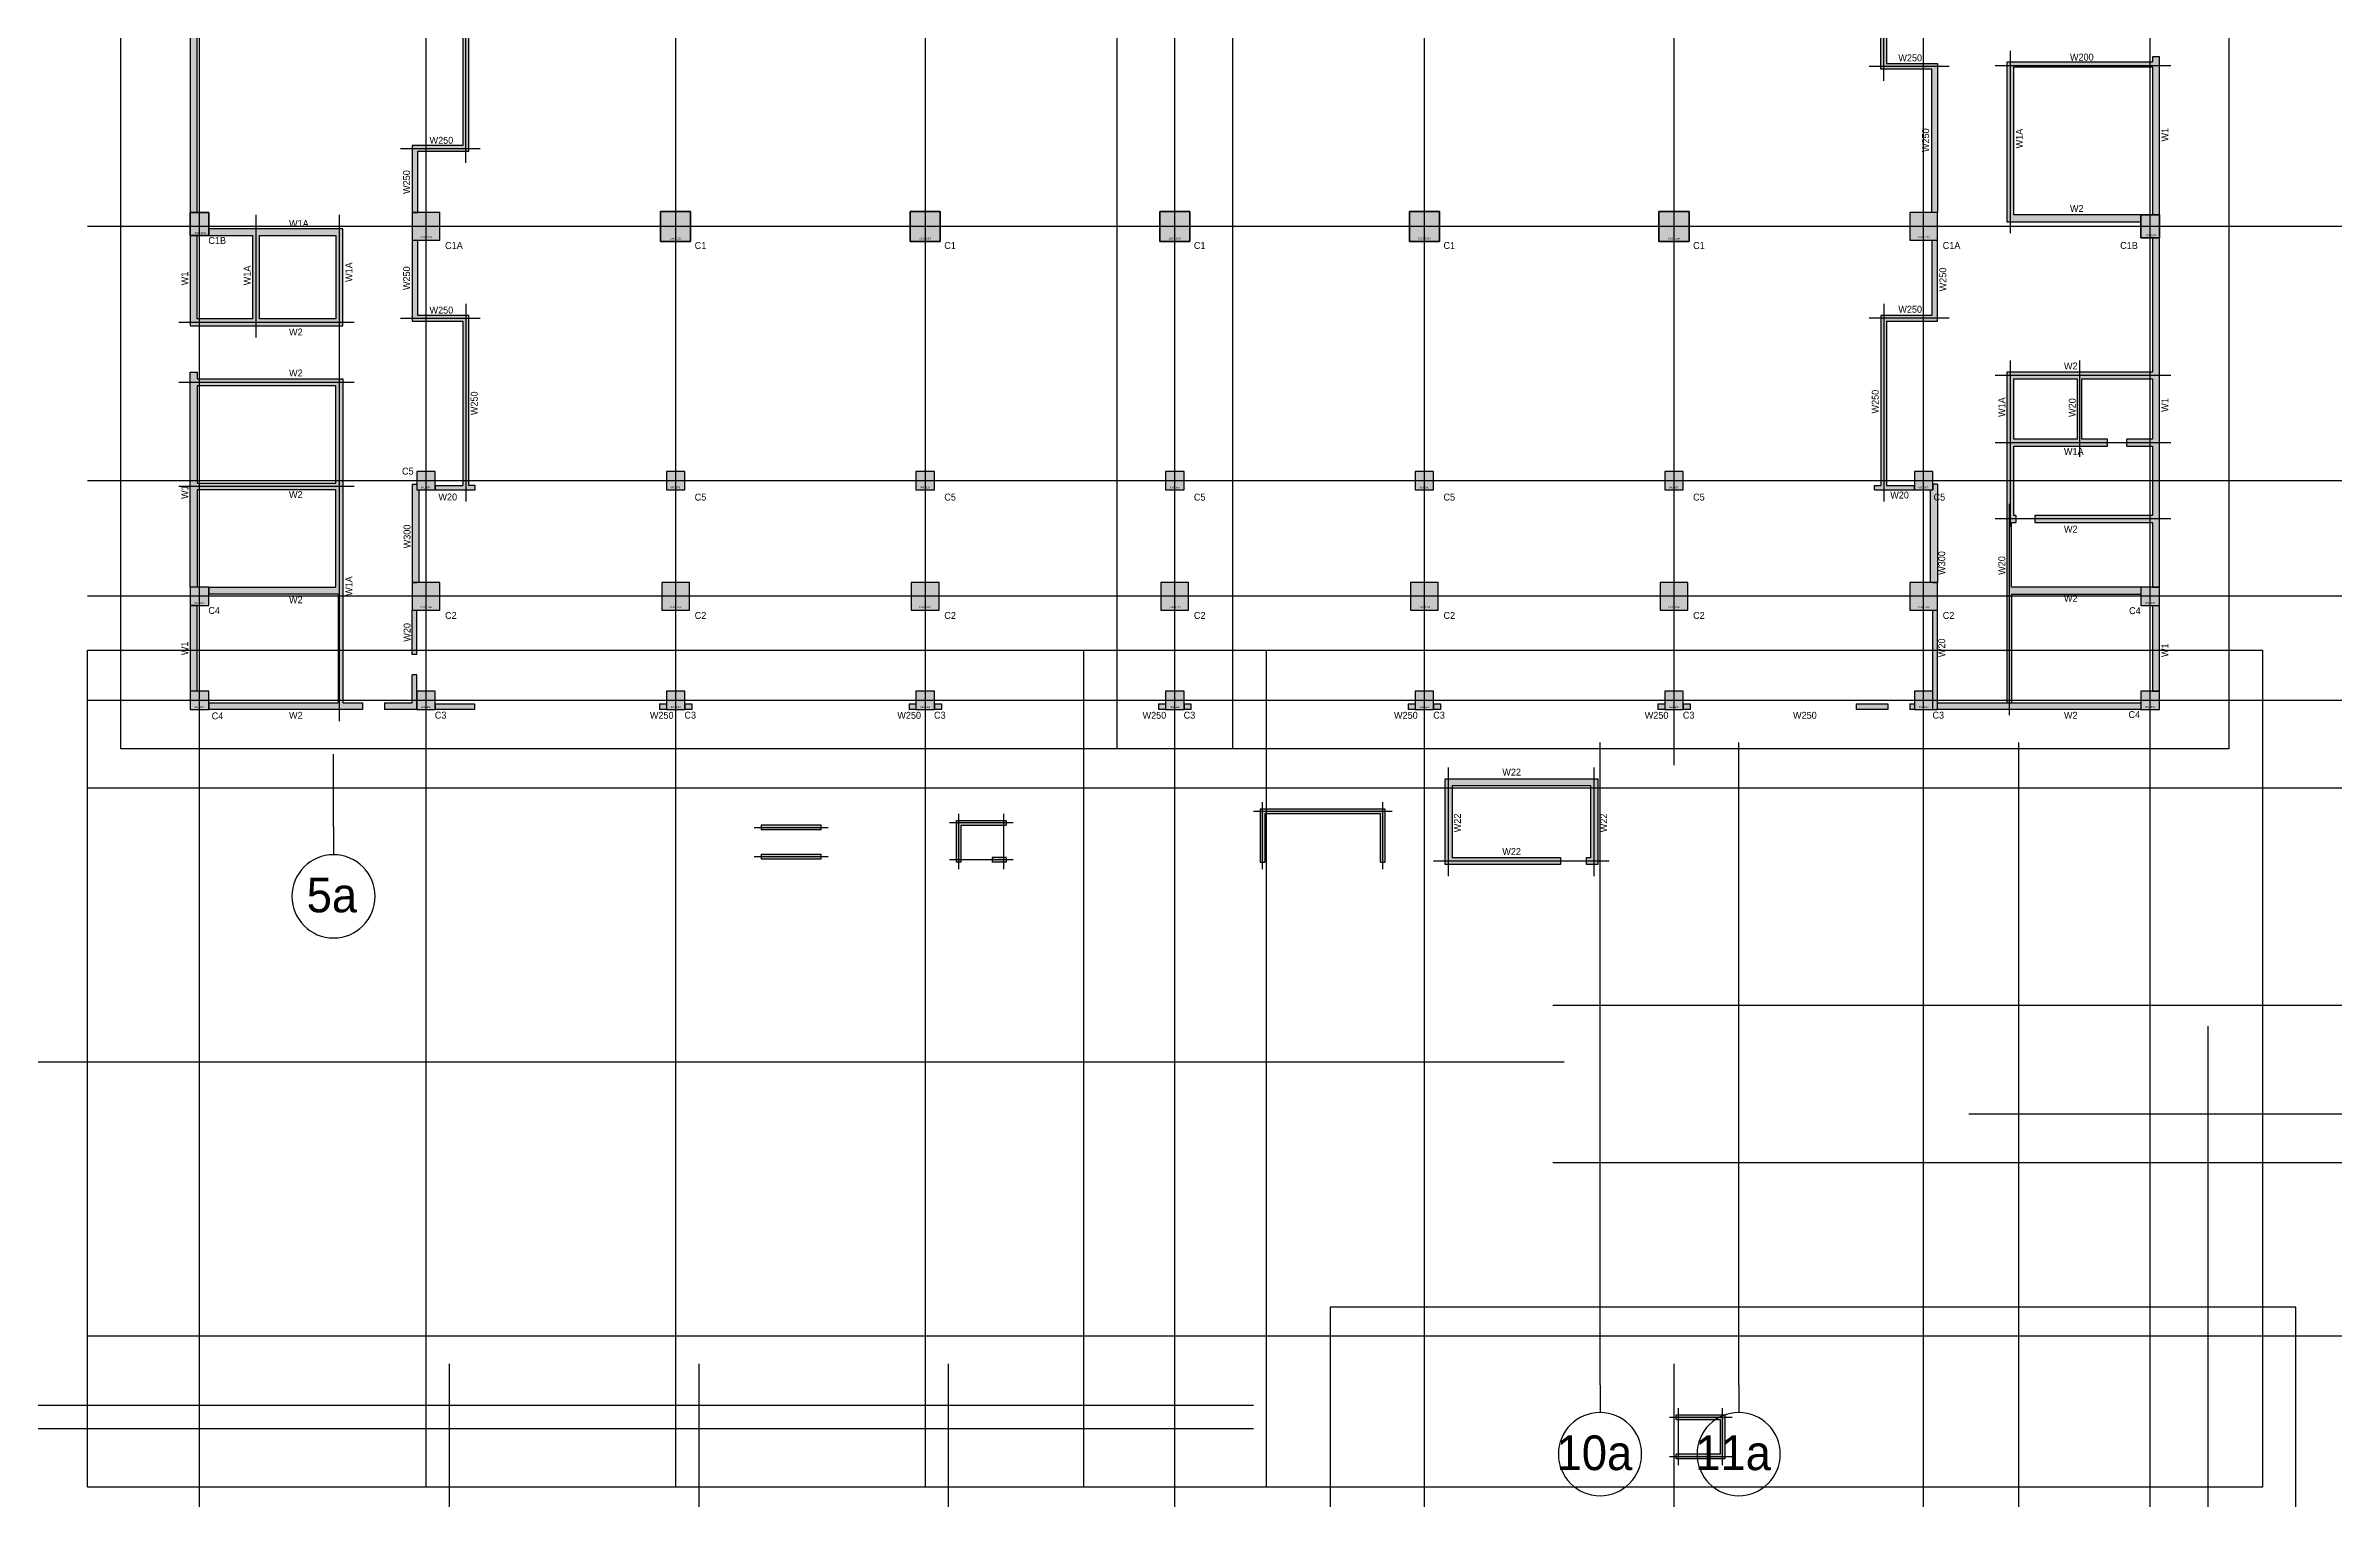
# Model space of a CAD drawing. Header units: millimetres. Extents: x 0 to 252300, y 0 to 178200.
# Drawn here: x 85903 to 184921, y 73055 to 135916 of the extents above; entities that cross this region are included whole.
import ezdxf

# ---------------------------------------------------------------- set-up
doc = ezdxf.new("R2010")
doc.units = ezdxf.units.MM
doc.header["$LTSCALE"] = 300
doc.linetypes.add('DOT', pattern=[1, 0, -1])
for name, color, linetype, plot in [('A-BMXK-SIZE', 155, 'Continuous', False), ('NOPLOT', 191, 'Continuous', False), ('기둥부호', 171, 'Continuous', False)]:
    doc.layers.add(name, color=color, linetype=linetype, plot=plot)
for name, color, linetype in [('A-CEN', 1, 'Continuous'), ('A-CEN_axis', 12, 'Continuous'), ('A-COLUMN', 2, 'Continuous'), ('A-CON', 2, 'Continuous'), ('A-DIM', 7, 'Continuous'), ('구조SOLID', 253, 'Continuous')]:
    doc.layers.add(name, color=color, linetype=linetype)
doc.styles.add('Gdim', font='')
doc.styles.get('Gdim').set_extended_font_data('Dotum')

# ---------------------------------------------------------------- blocks, each defined once
blk = doc.blocks.new('grid-noplot-update')
at = {"layer": 'A-CEN_axis'}
for p, q in [((42200, -123905), (42200, 4895)), ((52000, 4895), (52000, -75026.5)), ((62800, 4895), (62800, -75026.5)), ((73600, 4895), (73600, -75026.5)), ((84400, -123905), (84400, 4895)), ((95200, -123905), (95200, 4895)), ((106000, -43800), (106000, 4895)), ((116800, -123905), (116800, 4895)), ((126600, -123905), (126600, 4895)), ((149346.4, -20500), (37353.2, -20500)), ((149346.4, -31500), (37353.2, -31500)), ((149346.4, -36500), (37353.2, -36500)), ((149346.4, -41000), (37353.2, -41000)), ((48000, -46476.2), (48000, -43330)), ((102800, -70600), (102800, -42815.4)), ((108800, -70600), (108800, -42815.4)), ((120900, -42815.4), (120900, -123905)), ((149346.4, -44800), (37353.2, -44800)), ((149346.4, -54200), (100755.1, -54200)), ((129100, -55095.9), (129100, -123905)), ((101253.8, -56650), (-21453.6, -56650)), ((149346.4, -58900), (118755.1, -58900)), ((149346.4, -61000), (100755.1, -61000)), ((149346.4, -68500), (37353.2, -68500)), ((53000, -69700), (53000, -123905)), ((63800, -69700), (63800, -123905)), ((74600, -69700), (74600, -123905)), ((106000, -123905), (106000, -69700)), ((87800, -71500), (-21453.6, -71500)), ((87800, -72500), (-21453.6, -72500))]:
    blk.add_line(p, q, dxfattribs=at)
at = {"layer": 'NOPLOT', "elevation": 0}
for points in [[(48000, -46476.2), (48000, -47676.2, 1), (48000, -51276.2, 1), (48000, -47676.2, 0)], [(102800, -70600), (102800, -71800, 1), (102800, -75400, 1), (102800, -71800, 0)], [(108800, -70600), (108800, -71800, 1), (108800, -75400, 1), (108800, -71800, 0)]]:
    blk.add_lwpolyline(points, format="xyb", dxfattribs=at)
at = {"layer": 'NOPLOT', "style": 'Gdim'}
for s, p in [('5a', (46838.6, -50167.5)), ('10a', (100919.4, -74291.3)), ('11a', (106919.4, -74291.3))]:
    blk.add_text(s, height=1500, dxfattribs=at).set_placement(p)
blk = doc.blocks.new('C1')
at = {"layer": 'A-BMXK-SIZE'}
blk.add_lwpolyline([(650, -650), (-650, -650), (-650, 650), (650, 650)], close=True, dxfattribs=at)
at = {"layer": 'A-COLUMN'}
blk.add_lwpolyline([(-650, -650), (650, -650), (650, 650), (-650, 650)], close=True, dxfattribs=at)
at = {"layer": 'Defpoints', "linetype": 'DOT', "ltscale": 500}
for p, q in [((-650, 0), (650, 0)), ((0, 650), (0, -650))]:
    blk.add_line(p, q, dxfattribs=at)
at = {"layer": 'NOPLOT', "style": 'Gdim'}
blk.add_text('1300X1300', height=75, dxfattribs=at).set_placement((-270, -560))
blk = doc.blocks.new('C1A')
at = {"layer": 'A-COLUMN'}
blk.add_lwpolyline([(-600, -600), (600, -600), (600, 600), (-600, 600)], close=True, dxfattribs=at)
at = {"layer": 'NOPLOT', "style": 'Gdim'}
blk.add_text('1200x1200', height=75, dxfattribs=at).set_placement((-262, -507))
blk = doc.blocks.new('C1B')
at = {"layer": 'A-BMXK-SIZE'}
blk.add_lwpolyline([(400, -500), (-400, -500), (-400, 500), (400, 500)], close=True, dxfattribs=at)
at = {"layer": 'A-COLUMN'}
blk.add_lwpolyline([(-400, -500), (400, -500), (400, 500), (-400, 500)], close=True, dxfattribs=at)
at = {"layer": 'Defpoints', "linetype": 'DOT', "ltscale": 500}
for p, q in [((-400, 0), (400, 0)), ((0, 500), (0, -500))]:
    blk.add_line(p, q, dxfattribs=at)
at = {"layer": 'NOPLOT', "style": 'Gdim'}
blk.add_text('800X1000', height=75, dxfattribs=at).set_placement((-202, -423))
blk = doc.blocks.new('C2')
at = {"layer": 'A-COLUMN'}
blk.add_lwpolyline([(-600, -600), (600, -600), (600, 600), (-600, 600)], close=True, dxfattribs=at)
at = {"layer": 'NOPLOT', "style": 'Gdim'}
blk.add_text('1200x1200', height=75, dxfattribs=at).set_placement((-266, -506))
blk = doc.blocks.new('C3')
at = {"layer": 'A-COLUMN'}
blk.add_lwpolyline([(-400, -400), (400, -400), (400, 400), (-400, 400)], close=True, dxfattribs=at)
at = {"layer": 'NOPLOT', "style": 'Gdim'}
blk.add_text('800X800', height=75, dxfattribs=at).set_placement((-203, -329))
blk = doc.blocks.new('C4')
at = {"layer": 'A-COLUMN'}
blk.add_lwpolyline([(-400, -400), (400, -400), (400, 400), (-400, 400)], close=True, dxfattribs=at)
at = {"layer": 'NOPLOT', "style": 'Gdim'}
blk.add_text('800X800', height=75, dxfattribs=at).set_placement((-212, -326))
blk = doc.blocks.new('C5')
at = {"layer": 'A-COLUMN'}
blk.add_lwpolyline([(-400, -400), (400, -400), (400, 400), (-400, 400)], close=True, dxfattribs=at)
at = {"layer": 'NOPLOT', "style": 'Gdim'}
blk.add_text('800X800', height=75, dxfattribs=at).set_placement((-218, -325))

msp = doc.modelspace()

# ---------------------------------------------------------------- hatches: boundary and pattern name
at = {"layer": '구조SOLID', "transparency": 33554687}
h = msp.add_hatch(color=256, dxfattribs=at)
h.dxf.hatch_style = 1
h.paths.add_polyline_path([(92954, 149005), (92154, 149005), (92154, 148205), (92954, 148205)])
h.paths.add_polyline_path([(101954, 149005), (92954, 149005), (92954, 148705), (101754, 148705), (101754, 144705), (102004, 144705), (102004, 148205), (101954, 148205), (101954, 148205)])
h.paths.add_polyline_path([(102754, 149005), (101954, 149005), (101954, 148205), (102754, 148205)])
h.paths.add_polyline_path([(108539, 149005), (102754, 149005), (102754, 148755), (106204, 148755), (106204, 144355), (102954, 144355), (102954, 144105), (106404, 144105), (106404, 148755), (108539, 148755)])
h.paths.add_polyline_path([(102954, 144705), (102004, 144705), (102004, 144705), (101754, 144705), (101754, 143505), (102954, 143505)])
h.paths.add_polyline_path([(92954, 144505), (92154, 144505), (92154, 143705), (92954, 143705)])
h.paths.add_polyline_path([(92454, 148205), (92154, 148205), (92154, 144505), (92454, 144505)])
h.paths.add_polyline_path([(98754, 144005), (92954, 144005), (92954, 143705), (95054, 143705), (95054, 142615), (95354, 142615), (95354, 143705), (98454, 143705), (98454, 140905), (98319, 140905), (98319, 140605), (98554, 140605), (98554, 137805), (92454, 137805), (92454, 140605), (97489, 140605), (97489, 140905), (95354, 140905), (95354, 141785), (95054, 141785), (95054, 140905), (92454, 140905), (92454, 143705), (92154, 143705), (92154, 128705), (92454, 128705), (92454, 137505), (98754, 137505)])
h.paths.add_polyline_path([(92954, 128705), (92154, 128705), (92154, 127705), (92954, 127705)])
h.paths.add_polyline_path([(98754, 128005), (92954, 128005), (92954, 127705), (94854, 127705), (94854, 124105), (92454, 124105), (92454, 127705), (92154, 127705), (92154, 123805), (98754, 123805)])
h.paths.add_polyline_path([(95154, 127705), (98454, 127705), (98454, 124105), (95154, 124105)], flags=16)
h.paths.add_polyline_path([(92454, 116705), (98454, 116705), (98454, 112505), (92954, 112505), (92954, 112205), (98754, 112205), (98754, 121505), (92454, 121505), (92454, 121795), (92154, 121795), (92154, 112505), (92454, 112505)])
h.paths.add_polyline_path([(92454, 117005), (92454, 121205), (98454, 121205), (98454, 117005)], flags=16)
h.paths.add_polyline_path([(92954, 112505), (92154, 112505), (92154, 111705), (92954, 111705)])
h.paths.add_polyline_path([(92454, 111705), (92154, 111705), (92154, 108005), (92454, 108005)])
h.paths.add_polyline_path([(92954, 108005), (92154, 108005), (92154, 107205), (92954, 107205)])
h.paths.add_polyline_path([(102754, 108005), (101954, 108005), (101954, 107205), (102754, 107205)])
h.paths.add_polyline_path([(104454, 107455), (102754, 107455), (102754, 107205), (104454, 107205)])
h.paths.add_polyline_path([(102954, 112705), (101754, 112705), (101754, 111505), (102954, 111505)])
h.paths.add_polyline_path([(102054, 116705), (101954, 116705), (101954, 116955), (101754, 116955), (101754, 112705), (102054, 112705)])
h.paths.add_polyline_path([(102754, 117505), (101954, 117505), (101954, 116705), (102754, 116705)], flags=17)
h.paths.add_polyline_path([(104204, 124255), (102004, 124255), (102004, 127505), (101754, 127505), (101754, 124005), (103954, 124005), (103954, 116905), (102754, 116905), (102754, 116705), (104479, 116705), (104479, 116905), (104204, 116905)])
h.paths.add_polyline_path([(102954, 128705), (101754, 128705), (101754, 127505), (102954, 127505)])
h.paths.add_polyline_path([(104204, 142055), (102054, 142055), (102054, 143505), (101754, 143505), (101754, 141805), (103954, 141805), (103954, 131605), (101754, 131605), (101754, 128705), (102004, 128705), (102004, 131355), (104204, 131355)])
h.paths.add_polyline_path([(102754, 139505), (101954, 139505), (101954, 138705), (102754, 138705)], flags=17)
h.paths.add_polyline_path([(112754, 149005), (112369, 149005), (112369, 148755), (112754, 148755)])
h.paths.add_polyline_path([(113554, 149005), (112754, 149005), (112754, 148205), (113554, 148205)])
h.paths.add_polyline_path([(119339, 149005), (113554, 149005), (113554, 148755), (119339, 148755)])
h.paths.add_polyline_path([(123554, 149005), (123169, 149005), (123169, 148755), (123554, 148755)])
h.paths.add_polyline_path([(124354, 149005), (123554, 149005), (123554, 148205), (124354, 148205)])
h.paths.add_polyline_path([(124739, 149005), (124354, 149005), (124354, 148755), (124739, 148755)])
h.paths.add_polyline_path([(134354, 149005), (128569, 149005), (128569, 148755), (134354, 148755)])
h.paths.add_polyline_path([(135154, 149005), (134354, 149005), (134354, 148205), (135154, 148205)])
h.paths.add_polyline_path([(135539, 149005), (135154, 149005), (135154, 148755), (135539, 148755)])
h.paths.add_polyline_path([(140939, 149005), (139369, 149005), (139369, 148755), (140939, 148755)])
h.paths.add_polyline_path([(145154, 149005), (144769, 149005), (144769, 148755), (145154, 148755)])
h.paths.add_polyline_path([(145954, 149005), (145154, 149005), (145154, 148205), (145954, 148205)])
h.paths.add_polyline_path([(151739, 149005), (145954, 149005), (145954, 148755), (151739, 148755)])
h.paths.add_polyline_path([(155954, 149005), (155569, 149005), (155569, 148755), (155754, 148755), (155754, 144705), (155954, 144705), (155954, 148205)])
h.paths.add_polyline_path([(156954, 144705), (155754, 144705), (155754, 143505), (156954, 143505)])
h.paths.add_polyline_path([(156754, 149005), (155954, 149005), (155954, 148205), (156754, 148205)])
h.paths.add_polyline_path([(166754, 149005), (156754, 149005), (156754, 148755), (160254, 148755), (160254, 144355), (156954, 144355), (156954, 144105), (166554, 144105), (166554, 144355), (160454, 144355), (160454, 148755), (166754, 148755)])
h.paths.add_polyline_path([(167554, 149005), (166754, 149005), (166754, 148205), (167554, 148205)])
h.paths.add_polyline_path([(167754, 148705), (168594, 148705), (168594, 149005), (167554, 149005), (167554, 148205), (167504, 148205), (167504, 144705), (167754, 144705)])
h.paths.add_polyline_path([(167754, 144705), (166554, 144705), (166554, 143505), (167754, 143505)])
h.paths.add_polyline_path([(176554, 149005), (169914, 149005), (169914, 148705), (176554, 148705)])
h.paths.add_polyline_path([(177354, 149005), (176554, 149005), (176554, 148205), (177354, 148205)])
h.paths.add_polyline_path([(177354, 148205), (177054, 148205), (177054, 144505), (177354, 144505)])
h.paths.add_polyline_path([(176554, 144005), (170754, 144005), (170754, 143705), (176554, 143705)])
h.paths.add_polyline_path([(177354, 144505), (176554, 144505), (176554, 143705), (177354, 143705)])
h.paths.add_polyline_path([(165554, 141805), (167754, 141805), (167754, 143505), (167454, 143505), (167454, 142055), (165304, 142055), (165304, 134905), (167504, 134905), (167504, 128705), (167754, 128705), (167754, 135155), (165554, 135155)])
h.paths.add_polyline_path([(167554, 139505), (166754, 139505), (166754, 138705), (167554, 138705)], flags=17)
h.paths.add_polyline_path([(177354, 143705), (177054, 143705), (177054, 136765), (177354, 136765)])
h.paths.add_polyline_path([(177354, 135445), (177054, 135445), (177054, 135205), (170754, 135205), (170754, 128305), (176554, 128305), (176554, 128605), (171054, 128605), (171054, 135005), (177054, 135005), (177054, 128605), (177354, 128605)])
h.paths.add_polyline_path([(177354, 128605), (176554, 128605), (176554, 127605), (177354, 127605)])
h.paths.add_polyline_path([(167754, 128705), (166554, 128705), (166554, 127505), (167754, 127505)])
h.paths.add_polyline_path([(167554, 117505), (166754, 117505), (166754, 116705), (167554, 116705)], flags=17)
h.paths.add_polyline_path([(167754, 116955), (167554, 116955), (167554, 116705), (167454, 116705), (167454, 112705), (167754, 112705)])
h.paths.add_polyline_path([(167754, 112705), (166554, 112705), (166554, 111505), (167754, 111505)])
h.paths.add_polyline_path([(167754, 111505), (167554, 111505), (167554, 108005), (167554, 107205), (167754, 107205)])
h.paths.add_polyline_path([(166754, 107455), (166554, 107455), (166554, 107205), (166754, 107205)])
h.paths.add_polyline_path([(167554, 108005), (166754, 108005), (166754, 107205), (167554, 107205)])
h.paths.add_polyline_path([(176554, 107505), (167754, 107505), (167754, 107205), (176554, 107205)])
h.paths.add_polyline_path([(177354, 108005), (177054, 108005), (176554, 108005), (176554, 107205), (177354, 107205)])
h.paths.add_polyline_path([(177354, 111705), (177054, 111705), (177054, 108005), (177354, 108005)])
h.paths.add_polyline_path([(177354, 112505), (176554, 112505), (176554, 111705), (177354, 111705)])
h.paths.add_polyline_path([(171054, 118605), (175114, 118605), (175114, 118905), (174004, 118905), (174004, 121505), (177054, 121505), (177054, 118905), (175944, 118905), (175944, 118605), (177054, 118605), (177054, 115605), (171969, 115605), (171969, 115305), (177054, 115305), (177054, 112505), (177354, 112505), (177354, 127605), (177054, 127605), (177054, 121805), (170754, 121805), (170754, 112205), (176554, 112205), (176554, 112505), (170954, 112505), (170954, 115305), (171139, 115305), (171139, 115605), (171054, 115605)])
h.paths.add_polyline_path([(171054, 118905), (171054, 121505), (173804, 121505), (173804, 118905)], flags=16)
h.paths.add_polyline_path([(153054, 104205), (146454, 104205), (146454, 100505), (151439, 100505), (151439, 100805), (146754, 100805), (146754, 103905), (152754, 103905), (152754, 100805), (152569, 100805), (152569, 100505), (153054, 100505)])
h.paths.add_polyline_path([(113754, 144705), (112554, 144705), (112554, 143505), (113754, 143505)])
h.paths.add_polyline_path([(124554, 144705), (123354, 144705), (123354, 143505), (124554, 143505)])
h.paths.add_polyline_path([(135354, 144705), (134154, 144705), (134154, 143505), (135354, 143505)])
h.paths.add_polyline_path([(146154, 144705), (144954, 144705), (144954, 143505), (146154, 143505)])
h.paths.add_polyline_path([(113554, 139505), (112754, 139505), (112754, 138705), (113554, 138705)])
h.paths.add_polyline_path([(124354, 139505), (123554, 139505), (123554, 138705), (124354, 138705)])
h.paths.add_polyline_path([(135154, 139505), (134354, 139505), (134354, 138705), (135154, 138705)])
h.paths.add_polyline_path([(145954, 139505), (145154, 139505), (145154, 138705), (145954, 138705)])
h.paths.add_polyline_path([(156754, 139505), (155954, 139505), (155954, 138705), (156754, 138705)])
h.paths.add_polyline_path([(113804, 128755), (112504, 128755), (112504, 127455), (113804, 127455)])
h.paths.add_polyline_path([(124604, 128755), (123304, 128755), (123304, 127455), (124604, 127455)])
h.paths.add_polyline_path([(135404, 128755), (134104, 128755), (134104, 127455), (135404, 127455)])
h.paths.add_polyline_path([(146204, 128755), (144904, 128755), (144904, 127455), (146204, 127455)])
h.paths.add_polyline_path([(157004, 128755), (155704, 128755), (155704, 127455), (157004, 127455)])
h.paths.add_polyline_path([(112754, 116905), (112754, 116705)], flags=17)
h.paths.add_polyline_path([(113554, 117505), (112754, 117505), (112754, 116705), (113554, 116705)])
h.paths.add_polyline_path([(113554, 116905), (113554, 116705)], flags=17)
h.paths.add_polyline_path([(123554, 116905), (123554, 116705)], flags=17)
h.paths.add_polyline_path([(124354, 117505), (123554, 117505), (123554, 116705), (124354, 116705)])
h.paths.add_polyline_path([(124354, 116905), (124354, 116705)], flags=17)
h.paths.add_polyline_path([(134354, 116905), (134354, 116705)], flags=17)
h.paths.add_polyline_path([(135154, 117505), (134354, 117505), (134354, 116705), (135154, 116705)])
h.paths.add_polyline_path([(135154, 116905), (135154, 116705)], flags=17)
h.paths.add_polyline_path([(145154, 116905), (145154, 116705)], flags=17)
h.paths.add_polyline_path([(145954, 117505), (145154, 117505), (145154, 116705), (145954, 116705)])
h.paths.add_polyline_path([(145954, 116905), (145954, 116705)], flags=17)
h.paths.add_polyline_path([(155954, 116905), (155954, 116705)], flags=17)
h.paths.add_polyline_path([(156754, 117505), (155954, 117505), (155954, 116705), (156754, 116705)])
h.paths.add_polyline_path([(156754, 116905), (156754, 116705)], flags=17)
h.paths.add_polyline_path([(113754, 112705), (112554, 112705), (112554, 111505), (113754, 111505)])
h.paths.add_polyline_path([(124554, 112705), (123354, 112705), (123354, 111505), (124554, 111505)])
h.paths.add_polyline_path([(135354, 112705), (134154, 112705), (134154, 111505), (135354, 111505)])
h.paths.add_polyline_path([(146154, 112705), (144954, 112705), (144954, 111505), (146154, 111505)])
h.paths.add_polyline_path([(156954, 112705), (155754, 112705), (155754, 111505), (156954, 111505)])
h.paths.add_polyline_path([(112754, 107455), (112454, 107455), (112454, 107205), (112754, 107205)])
h.paths.add_polyline_path([(113554, 108005), (112754, 108005), (112754, 107205), (113554, 107205)])
h.paths.add_polyline_path([(113854, 107455), (113554, 107455), (113554, 107205), (113854, 107205)])
h.paths.add_polyline_path([(123554, 107455), (123254, 107455), (123254, 107205), (123554, 107205)])
h.paths.add_polyline_path([(124354, 108005), (123554, 108005), (123554, 107205), (124354, 107205)])
h.paths.add_polyline_path([(124654, 107455), (124354, 107455), (124354, 107205), (124654, 107205)])
h.paths.add_polyline_path([(134354, 107455), (134054, 107455), (134054, 107205), (134354, 107205)])
h.paths.add_polyline_path([(135154, 108005), (134354, 108005), (134354, 107205), (135154, 107205)])
h.paths.add_polyline_path([(135454, 107455), (135154, 107455), (135154, 107205), (135454, 107205)])
h.paths.add_polyline_path([(145154, 107455), (144854, 107455), (144854, 107205), (145154, 107205)])
h.paths.add_polyline_path([(145954, 108005), (145154, 108005), (145154, 107205), (145954, 107205)])
h.paths.add_polyline_path([(146254, 107455), (145954, 107455), (145954, 107205), (146254, 107205)])
h.paths.add_polyline_path([(155954, 107455), (155654, 107455), (155654, 107205), (155954, 107205)])
h.paths.add_polyline_path([(156754, 108005), (155954, 108005), (155954, 107205), (156754, 107205)])
h.paths.add_polyline_path([(157054, 107455), (156754, 107455), (156754, 107205), (157054, 107205)])
h.paths.add_polyline_path([(99604, 107205), (99604, 107505), (92954, 107505), (92954, 107205)])
h.paths.add_polyline_path([(101754, 109585), (101954, 109585), (101954, 111505), (101754, 111505)])
h.paths.add_polyline_path([(101954, 108705), (101754, 108705), (101754, 107505), (100554, 107505), (100554, 107205), (101954, 107205), (101954, 108005)])
h.paths.add_polyline_path([(165029, 116905), (165029, 116705), (166754, 116705), (166754, 116905), (165554, 116905), (165554, 124005), (167754, 124005), (167754, 127505), (167504, 127505), (167504, 124255), (165304, 124255), (165304, 116905)])
h.paths.add_polyline_path([(164254, 107455), (164254, 107205), (165604, 107205), (165604, 107455)])
h = msp.add_hatch(color=256, dxfattribs=at)
h.dxf.hatch_style = 1
h.paths.add_polyline_path([(98554, 112205), (98754, 112205), (98754, 107505), (98554, 107505)])
h = msp.add_hatch(color=256, dxfattribs=at)
h.dxf.hatch_style = 1
h.paths.add_polyline_path([(170954, 112205), (170754, 112205), (170754, 107505), (170954, 107505)])
h = msp.add_hatch(color=256, dxfattribs=at)
h.dxf.hatch_style = 1
h.paths.add_polyline_path([(116854, 100955), (116854, 100755), (119454, 100755), (119454, 100955)])
h.paths.add_polyline_path([(119454, 102005), (119454, 102205), (116854, 102205), (116854, 102005)])
h = msp.add_hatch(color=256, dxfattribs=at)
h.dxf.hatch_style = 1
h.paths.add_polyline_path([(127454, 100805), (127454, 100605), (126854, 100605), (126854, 100805)], flags=17)
h.paths.add_polyline_path([(125504, 100605), (125304, 100605), (125304, 102405), (127454, 102405), (127454, 102205), (125504, 102205)])
h = msp.add_hatch(color=256, dxfattribs=at)
h.dxf.hatch_style = 1
h.paths.add_polyline_path([(138454, 102905), (138454, 100605), (138654, 100605), (138654, 102705), (143654, 102705), (143654, 100605), (143854, 100605), (143854, 102905)])
at = {"layer": '구조SOLID'}
h = msp.add_hatch(color=256, dxfattribs=at)
h.dxf.hatch_style = 1
h.paths.add_polyline_path([(156454, 76505), (158354, 76505), (158354, 75005), (156454, 75005), (156454, 74805), (158554, 74805), (158554, 76705), (156454, 76705)])

# ---------------------------------------------------------------- linework, layer by layer
at = {"layer": 'A-CEN'}
for p, q in [((104079, 130855), (104079, 142555)), ((165429, 134405), (165429, 142555)), ((170904, 135705), (170904, 127805)), ((164804, 135030), (168254, 135030)), ((177854, 135055), (170254, 135055)), ((101254, 131480), (104704, 131480)), ((95004, 123305), (95004, 128605)), ((98604, 128605), (98604, 106705)), ((99254, 123955), (91654, 123955)), ((101254, 124130), (104704, 124130)), ((104079, 124755), (104079, 116205)), ((168254, 124130), (164804, 124130)), ((165429, 124755), (165429, 116205)), ((170904, 122305), (170904, 115110)), ((173904, 122305), (173904, 118140)), ((99254, 121355), (91654, 121355)), ((177854, 121655), (170254, 121655)), ((170254, 118755), (177854, 118755)), ((99254, 116855), (91654, 116855)), ((170854, 116105), (170854, 106961)), ((177854, 115455), (170254, 115455)), ((146604, 100005), (146604, 104705)), ((152904, 100005), (152904, 104705)), ((138554, 100305), (138554, 103205)), ((143754, 100305), (143754, 103205)), ((116554, 102105), (119754, 102105)), ((127754, 102305), (125004, 102305)), ((125404, 100305), (125404, 102705)), ((127354, 100305), (127354, 102705)), ((144154, 102805), (138154, 102805)), ((116554, 100855), (119754, 100855)), ((127754, 100705), (125004, 100705)), ((153554, 100655), (145954, 100655)), ((156154, 76605), (158871, 76605)), ((156554, 74527), (156554, 76999)), ((158454, 74527), (158454, 76999)), ((156154, 74905), (158871, 74905))]:
    msp.add_line(p, q, dxfattribs=at)
at = {"layer": 'A-CON'}
for p, q in [((104204, 131355), (104204, 142055)), ((165304, 134905), (165304, 142055)), ((165554, 141805), (165554, 135155)), ((103954, 138855), (103954, 131605)), ((92454, 128705), (92454, 137505)), ((167504, 134905), (165304, 134905)), ((165554, 135155), (167754, 135155)), ((167504, 128705), (167504, 134905)), ((167754, 135155), (167754, 128705)), ((177054, 135205), (170754, 135205)), ((170754, 135205), (170754, 128305)), ((171054, 135005), (177054, 135005)), ((171054, 128605), (171054, 135005)), ((177354, 135445), (177054, 135445)), ((177054, 135445), (177054, 135205)), ((177054, 135005), (177054, 128605)), ((177354, 128605), (177354, 135445)), ((103954, 131605), (101754, 131605)), ((101754, 131605), (101754, 128705)), ((102004, 128705), (102004, 131355)), ((102004, 131355), (104204, 131355)), ((92454, 128705), (92154, 128705)), ((92954, 128005), (92954, 127705)), ((98754, 128005), (92954, 128005)), ((98754, 123805), (98754, 128005)), ((101754, 128705), (102004, 128705)), ((167754, 128705), (167504, 128705)), ((170754, 128305), (176554, 128305)), ((176554, 128605), (171054, 128605)), ((176554, 128605), (176554, 128305)), ((177054, 128605), (177354, 128605)), ((92454, 127705), (92154, 127705)), ((92154, 127705), (92154, 123805)), ((92454, 124105), (92454, 127705)), ((92954, 127705), (94854, 127705)), ((94854, 127705), (94854, 124105)), ((95154, 124105), (95154, 127705)), ((95154, 127705), (98454, 127705)), ((98454, 127705), (98454, 124105)), ((101754, 127505), (101754, 124005)), ((101754, 127505), (102004, 127505)), ((102004, 124255), (102004, 127505)), ((167504, 127505), (167504, 124255)), ((167504, 127505), (167754, 127505)), ((167754, 124005), (167754, 127505)), ((177054, 127605), (177054, 121805)), ((177354, 127605), (177054, 127605)), ((92154, 123805), (98754, 123805)), ((94854, 124105), (92454, 124105)), ((98454, 124105), (95154, 124105)), ((101754, 124005), (103954, 124005)), ((104204, 124255), (102004, 124255)), ((103954, 124005), (103954, 116905)), ((104204, 116905), (104204, 124255)), ((167504, 124255), (165304, 124255)), ((165304, 124255), (165304, 116905)), ((165554, 124005), (165554, 116905)), ((165554, 124005), (167754, 124005)), ((92154, 112505), (92154, 121795)), ((92154, 121795), (92454, 121795)), ((92454, 121795), (92454, 121505)), ((177054, 121805), (170754, 121805)), ((170754, 121805), (170754, 107505)), ((92454, 121505), (98754, 121505)), ((98454, 121205), (92454, 121205)), ((92454, 121205), (92454, 117005)), ((98454, 117005), (98454, 121205)), ((98754, 121505), (98754, 107505)), ((171054, 121505), (173804, 121505)), ((171054, 118905), (171054, 121505)), ((173804, 121505), (173804, 118905)), ((174004, 121505), (177054, 121505)), ((174004, 118905), (174004, 121505)), ((177054, 121505), (177054, 118905)), ((173804, 118905), (171054, 118905)), ((175114, 118905), (174004, 118905)), ((175114, 118605), (175114, 118905)), ((177054, 118905), (175944, 118905)), ((175944, 118605), (175944, 118905)), ((171054, 115605), (171054, 118605)), ((171054, 118605), (175114, 118605)), ((175944, 118605), (177054, 118605)), ((177054, 118605), (177054, 115605)), ((92454, 117005), (98454, 117005)), ((101754, 116955), (101754, 112705)), ((101754, 116955), (101954, 116955)), ((101954, 116955), (101954, 116705)), ((102754, 116905), (102754, 116705)), ((104479, 116905), (104204, 116905)), ((104479, 116705), (104479, 116905)), ((165029, 116905), (165304, 116905)), ((165029, 116705), (165029, 116905)), ((165554, 116905), (166754, 116905)), ((166754, 116705), (166754, 116905)), ((167554, 116955), (167554, 116705)), ((167754, 116955), (167554, 116955)), ((167754, 116955), (167754, 112705)), ((98454, 116705), (92454, 116705)), ((92454, 116705), (92454, 112505)), ((98454, 112505), (98454, 116705)), ((101954, 116705), (101954, 116705)), ((102054, 112705), (102054, 116705)), ((102754, 116705), (104479, 116705)), ((165029, 116705), (166754, 116705)), ((167454, 112705), (167454, 116705)), ((167554, 116705), (167554, 116705)), ((170954, 112505), (170954, 115305)), ((170954, 115305), (171139, 115305)), ((171139, 115605), (171054, 115605)), ((171139, 115605), (171139, 115305)), ((177054, 115605), (171969, 115605)), ((171969, 115605), (171969, 115305)), ((171969, 115305), (177054, 115305)), ((177054, 115305), (177054, 112505)), ((92454, 112505), (92154, 112505)), ((92954, 112505), (92954, 112205)), ((92954, 112505), (98454, 112505)), ((98554, 112205), (92954, 112205)), ((98554, 112205), (98554, 107505)), ((101754, 112705), (101954, 112705)), ((167554, 112705), (167754, 112705)), ((176554, 112505), (170954, 112505)), ((170954, 112205), (176554, 112205)), ((170954, 112205), (170954, 107505)), ((176554, 112505), (176554, 112205)), ((177054, 112505), (177354, 112505)), ((101754, 111505), (101954, 111505)), ((101954, 109585), (101954, 111505)), ((167554, 108005), (167554, 111505)), ((167554, 111505), (167754, 111505)), ((177054, 111705), (177354, 111705)), ((101954, 109585), (101754, 109585)), ((92454, 108005), (92154, 108005)), ((101954, 108705), (101754, 108705)), ((101954, 108005), (101954, 108705)), ((101954, 108005), (101954, 108005)), ((101954, 107205), (101954, 108005)), ((167554, 108005), (167554, 108005)), ((167554, 107205), (167554, 108005)), ((177054, 108005), (177354, 108005)), ((92954, 107505), (92954, 107205)), ((92954, 107505), (98554, 107505)), ((99604, 107205), (92954, 107205)), ((98754, 107505), (99604, 107505)), ((99604, 107505, 0), (99604, 107205, 0)), ((100554, 107505, 0), (100554, 107205)), ((100554, 107505), (101754, 107505)), ((101954, 107205), (100554, 107205)), ((102754, 107455), (104454, 107455)), ((102754, 107455), (102754, 107205)), ((104454, 107205), (102754, 107205)), ((104454, 107455), (104454, 107205)), ((112454, 107455), (112454, 107205)), ((112454, 107455), (112754, 107455)), ((112754, 107205), (112454, 107205)), ((112754, 107455), (112754, 107205)), ((113554, 107455), (113854, 107455)), ((113554, 107455), (113554, 107205)), ((113854, 107205), (113554, 107205)), ((113854, 107455), (113854, 107205)), ((123254, 107455), (123254, 107205)), ((123254, 107455), (123554, 107455)), ((123554, 107205), (123254, 107205)), ((123554, 107455), (123554, 107205)), ((124354, 107455), (124654, 107455)), ((124354, 107455), (124354, 107205)), ((124654, 107205), (124354, 107205)), ((124654, 107455), (124654, 107205)), ((134054, 107455), (134054, 107205)), ((134054, 107455), (134354, 107455)), ((134354, 107205), (134054, 107205)), ((134354, 107455), (134354, 107205)), ((135154, 107455), (135454, 107455)), ((135154, 107455), (135154, 107205)), ((135454, 107205), (135154, 107205)), ((135454, 107455), (135454, 107205)), ((144854, 107455), (144854, 107205)), ((144854, 107455), (145154, 107455)), ((145154, 107205), (144854, 107205)), ((145154, 107455), (145154, 107205)), ((145954, 107455), (146254, 107455)), ((145954, 107455), (145954, 107205)), ((146254, 107205), (145954, 107205)), ((146254, 107455), (146254, 107205)), ((155654, 107455), (155654, 107205)), ((155654, 107455), (155954, 107455)), ((155954, 107205), (155654, 107205)), ((155954, 107455), (155954, 107205)), ((156754, 107455), (157054, 107455)), ((156754, 107455), (156754, 107205)), ((157054, 107205), (156754, 107205)), ((157054, 107455), (157054, 107205)), ((166554, 107455), (166554, 107205)), ((166554, 107455), (166754, 107455)), ((166754, 107205), (166554, 107205)), ((166754, 107455), (166754, 107205)), ((176554, 107505), (176554, 107205)), ((119454, 102005), (116854, 102005)), ((125504, 102205), (127454, 102205)), ((125504, 100605), (125504, 102205)), ((143854, 102905), (138454, 102905)), ((138454, 102905), (138454, 100605)), ((143654, 102705), (138654, 102705)), ((138654, 102705), (138654, 100605)), ((143654, 100605), (143654, 102705)), ((143854, 100605), (143854, 102905)), ((116854, 100955), (119454, 100955)), ((126854, 100805), (126854, 100605)), ((127454, 100805), (126854, 100805)), ((138454, 100605), (138654, 100605)), ((143654, 100605), (143854, 100605)), ((156454, 76505), (156454, 76705)), ((156454, 76705), (158554, 76705)), ((156454, 76505), (158354, 76505)), ((158354, 76505), (158354, 75005)), ((158554, 76705), (158554, 74805)), ((158354, 75005), (156454, 75005)), ((156454, 74805), (156454, 75005)), ((158554, 74805), (156454, 74805))]:
    msp.add_line(p, q, dxfattribs=at)
at = {"layer": 'A-CON', "elevation": 0}
for points in [[(92154, 143705), (92154, 128705)], [(177354, 112505), (177354, 127605)], [(102754, 116905), (103954, 116905)], [(92454, 111705), (92154, 111705), (92154, 108005)], [(92454, 108005), (92454, 111705)], [(101754, 109585), (101754, 111505)], [(167554, 107205), (167754, 107205), (167754, 111505)], [(177054, 111705), (177054, 108005)], [(177354, 108005), (177354, 111705)], [(101754, 107505), (101754, 108705)], [(176554, 107205), (167754, 107205), (167754, 107505), (176554, 107505)], [(119454, 102005), (119454, 102205), (116854, 102205), (116854, 102005)], [(125504, 100605), (125304, 100605), (125304, 102405), (127454, 102405), (127454, 102205)], [(116854, 100955), (116854, 100755), (119454, 100755), (119454, 100955)], [(127454, 100805), (127454, 100605), (126854, 100605)]]:
    msp.add_lwpolyline(points, dxfattribs=at)
for points in [[(164254, 107455), (165604, 107455), (165604, 107205), (164254, 107205)], [(153054, 100505), (152569, 100505), (152569, 100805), (152754, 100805), (152754, 103905), (146754, 103905), (146754, 100805), (151439, 100805), (151439, 100505), (146454, 100505), (146454, 104205), (153054, 104205)]]:
    msp.add_lwpolyline(points, close=True, dxfattribs=at)
at = {"layer": 'NOPLOT', "elevation": 0}
for points in [[(89154, 150915), (137257, 150915), (137257, 105515), (89154, 105515)], [(132260, 150915), (180363, 150915), (180363, 105515), (132260, 105515)], [(138704, 73578), (87707, 73578), (87707, 109772), (138704, 109772)], [(181810, 73578), (130813, 73578), (130813, 109772), (181810, 109772)], [(141478, 26770), (183257, 26770), (183257, 81360), (141478, 81360)]]:
    msp.add_lwpolyline(points, close=True, dxfattribs=at)

# ---------------------------------------------------------------- block references
at = {"layer": 'A-COLUMN'}
for name, p in [('C1', (113154, 128105)), ('C1', (123954, 128105)), ('C1', (134754, 128105)), ('C1', (145554, 128105)), ('C1', (156354, 128105)), ('C1B', (92554, 128205)), ('C1A', (102354, 128105)), ('C1A', (167154, 128105)), ('C1B', (176954, 128105)), ('C5', (102354, 117105)), ('C5', (113154, 117105)), ('C5', (123954, 117105)), ('C5', (134754, 117105)), ('C5', (145554, 117105)), ('C5', (156354, 117105)), ('C5', (167154, 117105)), ('C4', (92554, 112105)), ('C2', (102354, 112105)), ('C2', (113154, 112105)), ('C2', (123954, 112105)), ('C2', (134754, 112105)), ('C2', (145554, 112105)), ('C2', (156354, 112105)), ('C2', (167154, 112105)), ('C4', (176954, 112105)), ('C4', (92554, 107605)), ('C3', (102354, 107605)), ('C3', (113154, 107605)), ('C3', (123954, 107605)), ('C3', (134754, 107605)), ('C3', (145554, 107605)), ('C3', (156354, 107605)), ('C3', (167154, 107605)), ('C4', (176954, 107605))]:
    msp.add_blockref(name, p, dxfattribs=at)
at = {"layer": 'A-DIM'}
msp.add_blockref('grid-noplot-update', (50354, 148605), dxfattribs=at)

# ---------------------------------------------------------------- texts
at = {"layer": '기둥부호', "linetype": 'ByBlock', "style": 'Gdim'}
for s, p in [('W250', (166060, 135244, 0)), ('W250', (102508, 131678, 0)), ('W2', (173487, 128732, 0)), ('W1A', (96429, 128083, 0)), ('C1B', (92939, 127345, 0)), ('C1A', (103181, 127129, 0)), ('C1', (113981, 127129, 0)), ('C1', (124781, 127129, 0)), ('C1', (135581, 127129, 0)), ('C1', (146381, 127129, 0)), ('C1', (157181, 127129, 0)), ('C1A', (167981, 127129, 0)), ('C1B', (175659, 127129, 0)), ('W250', (102508, 124334, 0)), ('W250', (166060, 124370, 0)), ('W2', (96429, 123387, 0)), ('W2', (96429, 121615, 0)), ('W2', (173227, 121918, 0)), ('W1A', (173227, 118220, 0)), ('C5', (101317, 117369, 0)), ('W2', (96429, 116357, 0)), ('W20', (102893, 116252, 0)), ('C5', (113981, 116246, 0)), ('C5', (124781, 116246, 0)), ('C5', (135581, 116246, 0)), ('C5', (146381, 116246, 0)), ('C5', (157181, 116246, 0)), ('W20', (165710, 116336, 0)), ('C5', (167586, 116246, 0)), ('W2', (173227, 114859, 0)), ('W2', (96429, 111809, 0)), ('W2', (173227, 111868, 0)), ('C4', (92939, 111345, 0)), ('C2', (103181, 111129, 0)), ('C2', (113981, 111129, 0)), ('C2', (124781, 111129, 0)), ('C2', (135581, 111129, 0)), ('C2', (146381, 111129, 0)), ('C2', (157181, 111129, 0)), ('C2', (157181, 111129, 0)), ('C2', (167981, 111129, 0)), ('C4', (176045, 111335, 0)), ('C4', (93082, 106783, 0)), ('W2', (96429, 106809, 0)), ('C3', (102737, 106815, 0)), ('C3', (102737, 106815, 0)), ('W250', (112041, 106809, 0)), ('C3', (113537, 106815, 0)), ('C3', (113537, 106815, 0)), ('W250', (122749, 106809, 0)), ('C3', (124337, 106815, 0)), ('C3', (124337, 106815, 0)), ('W250', (133359, 106809, 0)), ('C3', (135137, 106815, 0)), ('C3', (135137, 106815, 0)), ('W250', (144239, 106809, 0)), ('C3', (145937, 106815, 0)), ('C3', (145937, 106815, 0)), ('W250', (155087, 106809, 0)), ('C3', (156737, 106815, 0)), ('C3', (156737, 106815, 0)), ('C3', (156737, 106815, 0)), ('W250', (161504, 106809, 0)), ('C3', (167537, 106815, 0)), ('C3', (167537, 106815, 0)), ('W2', (173227, 106809, 0)), ('C4', (176018, 106841, 0)), ('W22', (148925, 104354, 0)), ('W22', (148925, 100918, 0))]:
    msp.add_text(s, height=300, dxfattribs=at).set_placement(p)
at = {"layer": '기둥부호', "color": 1, "linetype": 'ByBlock', "style": 'Gdim'}
msp.add_text('W200', height=300, dxfattribs=at).set_placement((173487, 135275, 0))
at = {"layer": '기둥부호', "linetype": 'ByBlock', "style": 'Gdim'}
for s, p in [('W250', (167391, 131321, 0)), ('W1A', (171446, 131478, 0)), ('W1', (177746, 131776, 0)), ('W250', (101665, 129509, 0)), ('W1', (92066, 125558, 0)), ('W1A', (94766, 125558, 0)), ('W1A', (99171, 125701, 0)), ('W250', (101665, 125352, 0)), ('W250', (168135, 125296, 0)), ('W250', (104591, 119942, 0)), ('W250', (165212, 120014, 0)), ('W1A', (170687, 119864, 0)), ('W20', (173735, 119864, 0)), ('W1', (177746, 120081, 0)), ('W1', (92066, 116316, 0)), ('W1A', (99171, 112123, 0)), ('W20', (170687, 113034, 0)), ('W20', (101685, 110143, 0)), ('W1', (92066, 109559, 0)), ('W20', (168089, 109474, 0)), ('W1', (177746, 109478, 0)), ('W22', (147132, 101901, 0)), ('W22', (153458, 101901, 0))]:
    msp.add_text(s, height=300, rotation=90, dxfattribs=at).set_placement(p)
at = {"layer": '기둥부호', "color": 1, "linetype": 'ByBlock', "style": 'Gdim'}
for p in [(101685, 114181, 0), (168089, 113034, 0)]:
    msp.add_text('W300', height=300, rotation=90, dxfattribs=at).set_placement(p)

doc.saveas('drawing.dxf')
